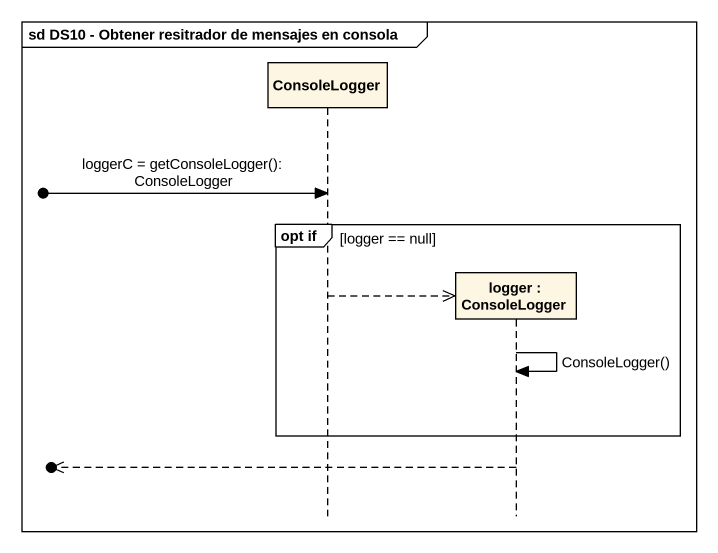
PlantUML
@startuml
mainframe sd DS10 - Obtener resitrador de mensajes en consola
hide footbox
participant ConsoleLogger
participant "logger : ConsoleLogger" as logger

[o-> ConsoleLogger : loggerC = getConsoleLogger(): ConsoleLogger
group opt if [logger == null]
  ConsoleLogger -->> logger **
  logger -> logger : ConsoleLogger()
end
[o<<-- logger
@enduml
